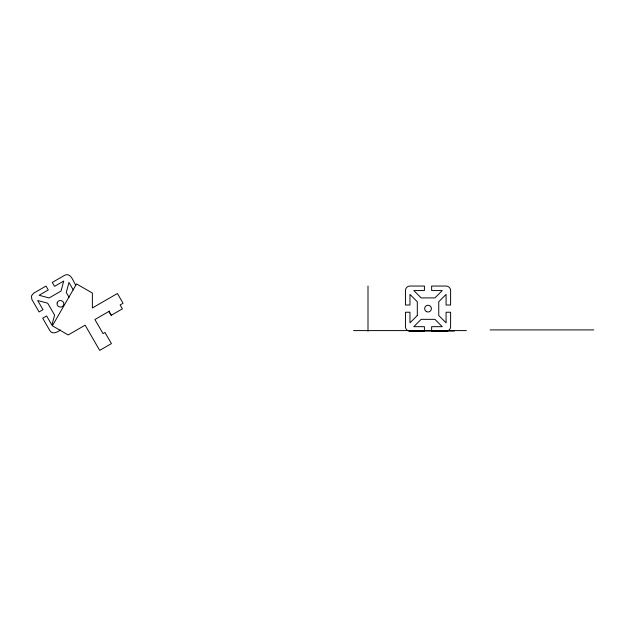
<?xml version="1.0" encoding="UTF-8"?>
<svg xmlns="http://www.w3.org/2000/svg" width="625" height="625" viewBox="0 0 625 625"><rect width="100%" height="100%" fill="white"/><g stroke="black" fill="none" stroke-linecap="round" stroke-linejoin="round"><path stroke-width="0.94" d="M60.25 329.969C57.547 332.234 52.32 334.812 49.914 330.719L42.688 318.211L46.602 315.953L51.906 325.141L54.594 315.117L47.703 303.195L37.688 300.508L42.992 309.695L39.078 311.953L31.852 299.438L31.406 296.016L33.508 293.273L46.016 286.047L48.273 289.961L39.086 295.266L49.109 297.953L61.039 291.062L63.719 281.039L54.531 286.352L52.273 282.438L64.789 275.211C71.023 272.273 73.289 281.703 75.773 285.211M109.578 311.055L94.906 319.531L103.031 333.602L104.984 332.477L111.422 343.617L99.688 350.391L85.133 325.172L68.195 334.945L52.359 325.805L76.547 283.922L92.383 293.062L92.383 307.953L117.414 293.5L123.055 303.273L120.125 304.969L122.383 308.875L111.234 315.312L108.977 311.398L111.234 315.312M490.133 329.914L593.75 329.914M353.539 330.594L466.406 330.594M409.312 331.039L454.461 331.039M73.305 289.969L68.961 282.445L66.281 292.469L69.031 297.242M368 286.047L368 331.195M57.164 302.914C55.883 307.078 62.742 308.914 63.703 304.672C64.992 300.508 58.133 298.672 57.164 302.914M417.305 315.508L409.969 322.844L409.969 312.234L405.453 312.234L405.453 326.68A4.516 4.516 0 0 0 409.969 331.195L424.414 331.195L424.414 326.68L413.805 326.68L421.141 319.344L434.914 319.344L442.25 326.68L431.641 326.68L431.641 331.195L446.086 331.195A4.516 4.516 0 0 0 450.602 326.68L450.602 312.234L446.086 312.234L446.086 322.844L438.75 315.508L438.75 301.742L446.086 294.398L446.086 305.016L450.602 305.016L450.602 290.562A4.516 4.516 0 0 0 446.086 286.047L431.641 286.047L431.641 290.562L442.25 290.562L434.914 297.898L421.141 297.898L413.805 290.562L424.414 290.562L424.414 286.047L409.969 286.047A4.516 4.516 0 0 0 405.453 290.562L405.453 305.016L409.969 305.016L409.969 294.398L417.305 301.742L417.305 315.508M426.336 311.555A3.383 3.383 0 0 0 431.414 308.625A3.383 3.383 0 0 0 426.336 305.695A3.383 3.383 0 0 0 426.336 311.555"/></g></svg>
